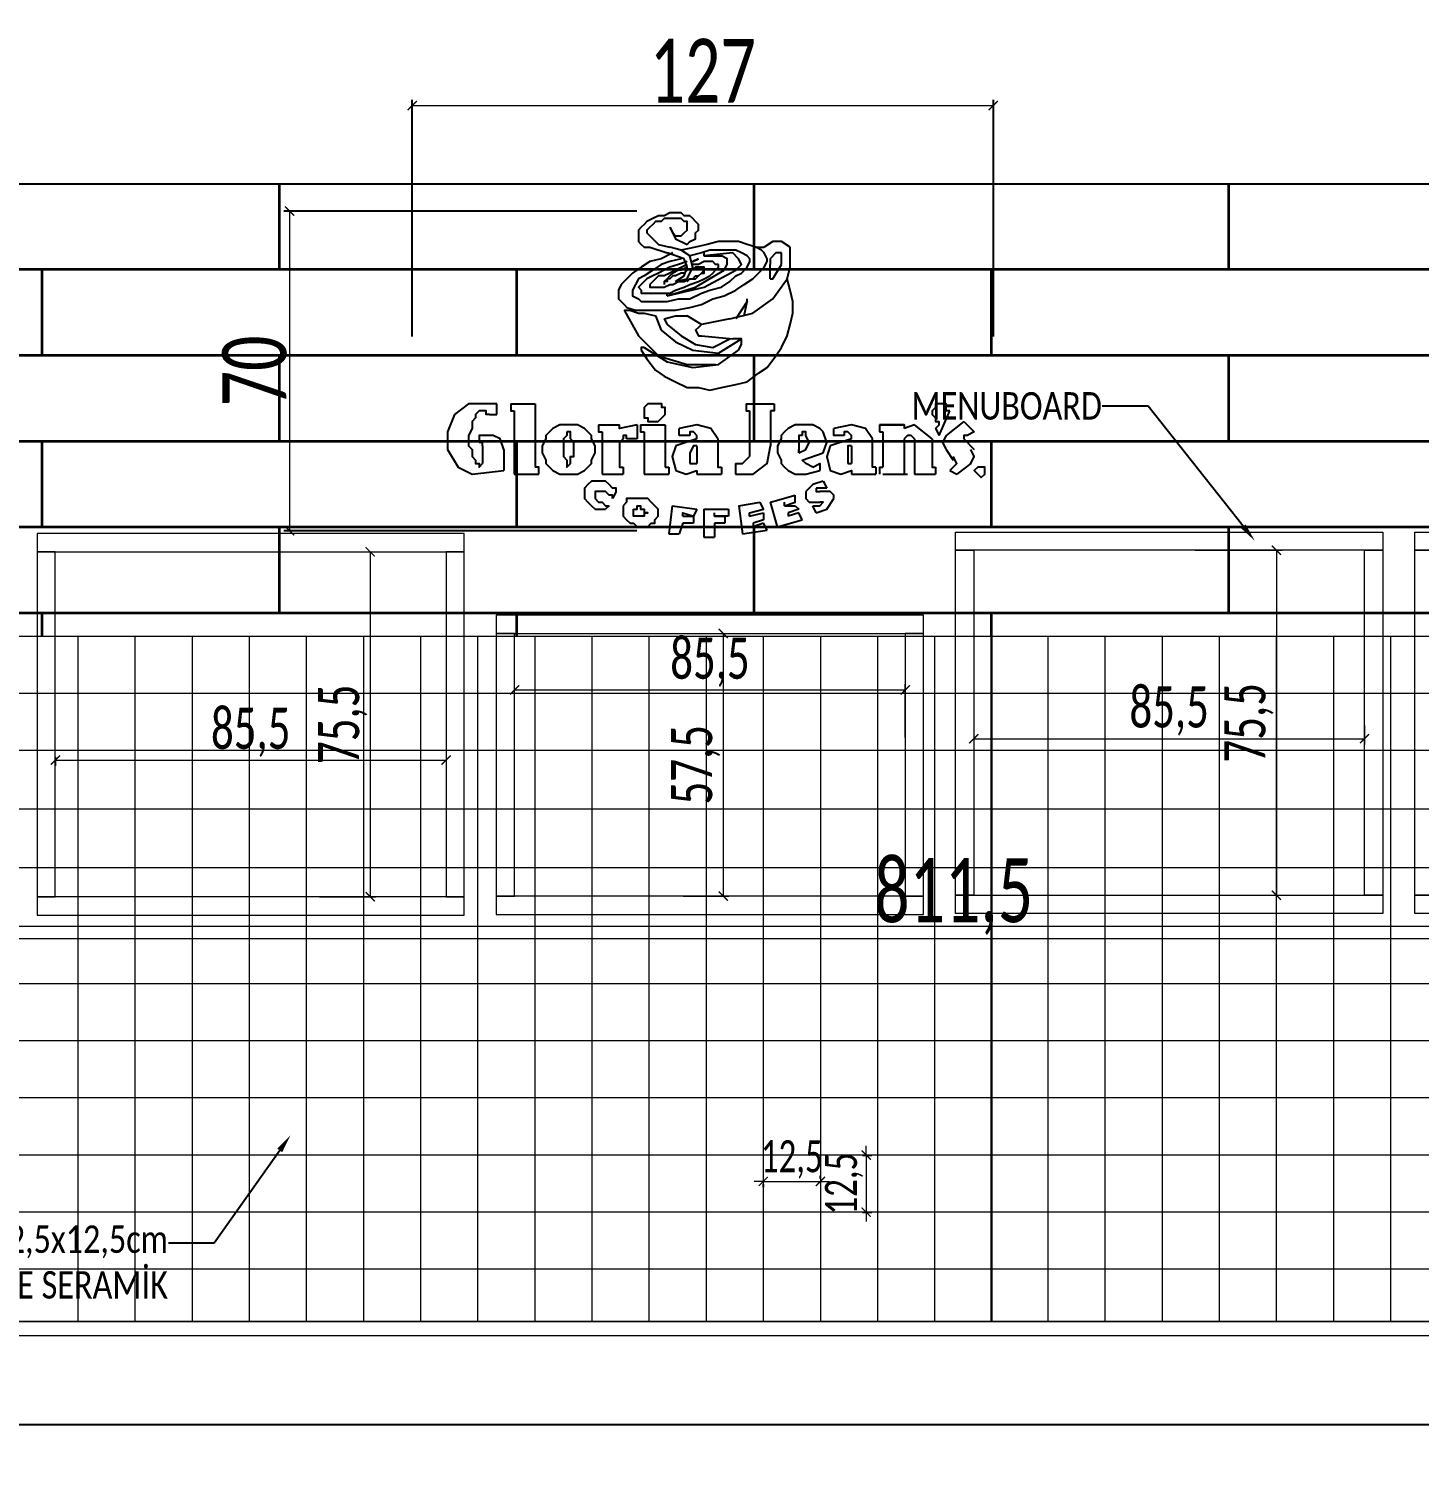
# Model space of a CAD drawing. Header units: millimetres. Extents: x 254888 to 263239, y -110593 to -105042.
# Drawn here: x 257771.6 to 258075.8, y -109686.1 to -109370.2 of the extents above; entities that cross this region are included whole.
import ezdxf
from ezdxf import colors
from ezdxf.entities.mleader import LeaderData, LeaderLine
from ezdxf.math import Vec2, Vec3

# ---------------------------------------------------------------- set-up
doc = ezdxf.new("R2010")
doc.units = ezdxf.units.MM
doc.header["$PDMODE"] = 2
doc.layers.get('0').update_dxf_attribs({"lineweight": 20})
for name, color, linetype, lineweight in [('ahsap gor', 24, 'Continuous', 20), ('ahsaparka', 28, 'Continuous', 20), ('ahşap', 32, 'Continuous', 25), ('alcıpan', 14, 'Continuous', 25), ('CAM', 141, 'Continuous', 0), ('mermer', 142, 'Continuous', 15), ('seramik', 150, 'Continuous', 20), ('t_görünüş', 45, 'Continuous', 25), ('t_tefriş', 31, 'Continuous', 20), ('ölçü', 251, 'Continuous', 5)]:
    doc.layers.add(name, color=color, linetype=linetype, lineweight=lineweight)
doc.layers.add('yazı', color=11, linetype='Continuous')
doc.styles.add('text2', font='calibri.ttf', dxfattribs={"width": 0.8})
doc.styles.add('Ölçü50', font='calibri.ttf', dxfattribs={"width": 0.7})
doc.dimstyles.new('olcu10', dxfattribs={"dimtxt": 14, "dimasz": 2, "dimexe": 1.25, "dimexo": 0.625, "dimgap": 0.5, "dimtad": 1, "dimdec": 1, "dimrnd": 0.5, "dimzin": 9, "dimtxsty": 'Ölçü50', "dimblk": 'ARCHTICK', "dimcen": 2, "dimclrd": 256, "dimclre": 256, "dimclrt": 6, "dimazin": 2, "dimtfac": 1, "dimtdec": 1, "dimtix": 1, "dimtmove": 0, "dimatfit": 3, "dimldrblk": 'ARCHTICK', "dimfxl": 1, "dimlwd": -1, "dimarcsym": 0})
doc.dimstyles.new('ölçü10', dxfattribs={"dimtxt": 7, "dimasz": 2, "dimexe": 1.25, "dimexo": 0.625, "dimgap": 0.5, "dimtad": 1, "dimzin": 9, "dimtxsty": 'Ölçü50', "dimblk": 'ARCHTICK', "dimcen": 2, "dimclrd": 256, "dimclre": 256, "dimclrt": 1, "dimazin": 2, "dimtfac": 1, "dimtix": 1, "dimtmove": 0, "dimatfit": 3, "dimldrblk": 'ARCHTICK', "dimfxl": 1, "dimlwd": -1, "dimarcsym": 0})

# ---------------------------------------------------------------- blocks, each defined once
blk = doc.blocks.new('Cerceveler')
at = {"layer": 'ahsap gor', "elevation": 0}
for points in [[(144949.19, -39617.64), (144855.69, -39617.64), (144855.69, -39621.64), (144949.19, -39621.64)], [(145056.68, -39617.31), (145150.18, -39617.31), (145150.18, -39621.31), (145056.68, -39621.31)], [(145157.2, -39617.31), (145226.7, -39617.31), (145226.7, -39621.31), (145157.2, -39621.31)], [(144859.69, -39621.64), (144855.69, -39621.64), (144855.69, -39697.14), (144859.69, -39697.14)], [(144945.19, -39697.14), (144949.19, -39697.14), (144949.19, -39621.64), (144945.19, -39621.64)], [(145060.68, -39696.81), (145056.68, -39696.81), (145056.68, -39621.31), (145060.68, -39621.31)], [(145146.18, -39621.31), (145150.18, -39621.31), (145150.18, -39696.81), (145146.18, -39696.81)], [(145161.2, -39696.81), (145157.2, -39696.81), (145157.2, -39621.31), (145161.2, -39621.31)], [(145049.7, -39635.5), (144956.2, -39635.5), (144956.2, -39639.5), (145049.7, -39639.5)], [(144960.2, -39639.5), (144956.2, -39639.5), (144956.2, -39697), (144960.2, -39697)], [(145045.7, -39697), (145049.7, -39697), (145049.7, -39639.5), (145045.7, -39639.5)], [(144949.19, -39697.14), (144855.69, -39697.14), (144855.69, -39701.14), (144949.19, -39701.14)], [(145049.7, -39697), (144956.2, -39697), (144956.2, -39701), (145049.7, -39701)], [(145056.68, -39696.81), (145150.18, -39696.81), (145150.18, -39700.81), (145056.68, -39700.81)], [(145157.2, -39696.81), (145226.7, -39696.81), (145226.7, -39700.81), (145157.2, -39700.81)]]:
    blk.add_lwpolyline(points, close=True, dxfattribs=at)
blk = doc.blocks.new('_ArchTick')
at = {"color": 0, "linetype": 'ByBlock', "const_width": 0.15}
blk.add_lwpolyline([(-0.5, -0.5), (0.5, 0.5)], dxfattribs=at)
blk = doc.blocks.new('*D27')
at = {"layer": 'DEFPOINTS', "color": 0, "transparency": 16777216}
for p in [(225638.34, -129103.6), (225552.84, -129110.1), (225638.34, -129111.43)]:
    blk.add_point(p, dxfattribs=at)
at = {"layer": 'ölçü', "lineweight": -2, "transparency": 16777216}
for p, q in [((225638.34, -129104.23), (225638.34, -129112.68)), ((225552.84, -129110.72), (225552.84, -129112.68))]:
    blk.add_line(p, q, dxfattribs=at)
at = {"layer": 'ölçü', "transparency": 16777216}
blk.add_line((225552.84, -129111.43), (225638.34, -129111.43), dxfattribs=at)
at = {"layer": 'ölçü', "transparency": 16777216, "xscale": 2, "yscale": 2, "zscale": 2, "rotation": 180}
blk.add_blockref('_ArchTick', (225552.84, -129111.43), dxfattribs=at)
at = {"layer": 'ölçü', "transparency": 16777216, "xscale": 2, "yscale": 2, "zscale": 2}
blk.add_blockref('_ArchTick', (225638.34, -129111.43), dxfattribs=at)
at = {"layer": 'ölçü', "color": 6, "transparency": 16777216, "insert": (225595.59, -129105.38), "char_height": 9, "attachment_point": 5, "style": 'Ölçü50'}
blk.add_mtext('85,5', dxfattribs=at)
blk = doc.blocks.new('*D28')
at = {"layer": 'DEFPOINTS', "color": 0, "transparency": 16777216}
for p in [(225607.01, -129065.85), (225610.02, -129141.35), (225621.72, -129141.35)]:
    blk.add_point(p, dxfattribs=at)
at = {"layer": 'ölçü', "lineweight": -2, "transparency": 16777216}
for p, q in [((225607.64, -129065.85), (225622.97, -129065.85)), ((225610.65, -129141.35), (225622.97, -129141.35))]:
    blk.add_line(p, q, dxfattribs=at)
at = {"layer": 'ölçü', "transparency": 16777216}
blk.add_line((225621.72, -129065.85), (225621.72, -129141.35), dxfattribs=at)
at = {"layer": 'ölçü', "transparency": 16777216, "xscale": 2, "yscale": 2, "zscale": 2}
for p, rotation in [((225621.72, -129065.85), 90), ((225621.72, -129141.35), 270)]:
    blk.add_blockref('_ArchTick', p, dxfattribs=dict(at, rotation=rotation))
at = {"layer": 'ölçü', "color": 6, "transparency": 16777216, "insert": (225615.72, -129103.6), "char_height": 9, "attachment_point": 5, "rotation": 90, "style": 'Ölçü50'}
blk.add_mtext('75,5', dxfattribs=at)
blk = doc.blocks.new('*D29')
at = {"layer": 'DEFPOINTS', "color": 0, "transparency": 16777216}
for p in [(225687.94, -129083.71), (225689.62, -129141.21), (225698.98, -129141.21)]:
    blk.add_point(p, dxfattribs=at)
at = {"layer": 'ölçü', "lineweight": -2, "transparency": 16777216}
for p, q in [((225688.57, -129083.71), (225700.23, -129083.71)), ((225690.24, -129141.21), (225700.23, -129141.21))]:
    blk.add_line(p, q, dxfattribs=at)
at = {"layer": 'ölçü', "transparency": 16777216}
blk.add_line((225698.98, -129083.71), (225698.98, -129141.21), dxfattribs=at)
at = {"layer": 'ölçü', "transparency": 16777216, "xscale": 2, "yscale": 2, "zscale": 2}
for p, rotation in [((225698.98, -129083.71), 90), ((225698.98, -129141.21), 270)]:
    blk.add_blockref('_ArchTick', p, dxfattribs=dict(at, rotation=rotation))
at = {"layer": 'ölçü', "color": 6, "transparency": 16777216, "insert": (225692.97, -129112.46), "char_height": 9, "attachment_point": 5, "rotation": 90, "style": 'Ölçü50'}
blk.add_mtext('57,5', dxfattribs=at)
blk = doc.blocks.new('*D30')
at = {"layer": 'DEFPOINTS', "color": 0, "transparency": 16777216}
for p in [(225738.84, -129096.09), (225653.34, -129105.78), (225738.84, -129107.12)]:
    blk.add_point(p, dxfattribs=at)
at = {"layer": 'ölçü', "lineweight": -2, "transparency": 16777216}
for p, q in [((225653.34, -129105.15), (225653.34, -129094.84)), ((225738.84, -129106.49), (225738.84, -129094.84))]:
    blk.add_line(p, q, dxfattribs=at)
at = {"layer": 'ölçü', "transparency": 16777216}
blk.add_line((225653.34, -129096.09), (225738.84, -129096.09), dxfattribs=at)
at = {"layer": 'ölçü', "transparency": 16777216, "xscale": 2, "yscale": 2, "zscale": 2, "rotation": 180}
blk.add_blockref('_ArchTick', (225653.34, -129096.09), dxfattribs=at)
at = {"layer": 'ölçü', "transparency": 16777216, "xscale": 2, "yscale": 2, "zscale": 2}
blk.add_blockref('_ArchTick', (225738.84, -129096.09), dxfattribs=at)
at = {"layer": 'ölçü', "color": 6, "transparency": 16777216, "insert": (225696.09, -129090.04), "char_height": 9, "attachment_point": 5, "style": 'Ölçü50'}
blk.add_mtext('85,5', dxfattribs=at)
blk = doc.blocks.new('*D31')
at = {"layer": 'DEFPOINTS', "color": 0, "transparency": 16777216}
for p in [(225753.83, -129099.07), (225839.33, -129103.27), (225839.33, -129106.75)]:
    blk.add_point(p, dxfattribs=at)
at = {"layer": 'ölçü', "lineweight": -2, "transparency": 16777216}
for p, q in [((225753.83, -129099.69), (225753.83, -129108)), ((225839.33, -129103.89), (225839.33, -129108))]:
    blk.add_line(p, q, dxfattribs=at)
at = {"layer": 'ölçü', "transparency": 16777216}
blk.add_line((225753.83, -129106.75), (225839.33, -129106.75), dxfattribs=at)
at = {"layer": 'ölçü', "transparency": 16777216, "xscale": 2, "yscale": 2, "zscale": 2, "rotation": 180}
blk.add_blockref('_ArchTick', (225753.83, -129106.75), dxfattribs=at)
at = {"layer": 'ölçü', "transparency": 16777216, "xscale": 2, "yscale": 2, "zscale": 2}
blk.add_blockref('_ArchTick', (225839.33, -129106.75), dxfattribs=at)
at = {"layer": 'ölçü', "color": 6, "transparency": 16777216, "insert": (225796.58, -129100.7), "char_height": 9, "attachment_point": 5, "style": 'Ölçü50'}
blk.add_mtext('85,5', dxfattribs=at)
blk = doc.blocks.new('*D32')
at = {"layer": 'DEFPOINTS', "color": 0, "transparency": 16777216}
for p in [(225801.66, -129065.52), (225812.69, -129141.02), (225820.05, -129141.02)]:
    blk.add_point(p, dxfattribs=at)
at = {"layer": 'ölçü', "lineweight": -2, "transparency": 16777216}
for p, q in [((225802.29, -129065.52), (225821.3, -129065.52)), ((225813.32, -129141.02), (225821.3, -129141.02))]:
    blk.add_line(p, q, dxfattribs=at)
at = {"layer": 'ölçü', "transparency": 16777216}
blk.add_line((225820.05, -129065.52), (225820.05, -129141.02), dxfattribs=at)
at = {"layer": 'ölçü', "transparency": 16777216, "xscale": 2, "yscale": 2, "zscale": 2}
for p, rotation in [((225820.05, -129065.52), 90), ((225820.05, -129141.02), 270)]:
    blk.add_blockref('_ArchTick', p, dxfattribs=dict(at, rotation=rotation))
at = {"layer": 'ölçü', "color": 6, "transparency": 16777216, "insert": (225814.04, -129103.27), "char_height": 9, "attachment_point": 5, "rotation": 90, "style": 'Ölçü50'}
blk.add_mtext('75,5', dxfattribs=at)
blk = doc.blocks.new('*D44')
at = {"layer": 'DEFPOINTS', "color": 0, "transparency": 16777216}
for p in [(258379.75, -109566.66), (258379.75, -109569.22), (257568.14, -109607.82, 0)]:
    blk.add_point(p, dxfattribs=at)
at = {"layer": 'ölçü', "lineweight": -2, "transparency": 16777216}
for p, q in [((257568.14, -109607.19), (257568.14, -109567.97)), ((258379.75, -109567.28), (258379.75, -109570.47))]:
    blk.add_line(p, q, dxfattribs=at)
at = {"layer": 'ölçü', "transparency": 16777216}
blk.add_line((257568.14, -109569.22), (258379.75, -109569.22), dxfattribs=at)
at = {"layer": 'ölçü', "transparency": 16777216, "xscale": 2, "yscale": 2, "zscale": 2, "rotation": 180}
blk.add_blockref('_ArchTick', (257568.14, -109569.22), dxfattribs=at)
at = {"layer": 'ölçü', "transparency": 16777216, "xscale": 2, "yscale": 2, "zscale": 2}
blk.add_blockref('_ArchTick', (258379.75, -109569.22), dxfattribs=at)
at = {"layer": 'ölçü', "color": 6, "transparency": 16777216, "insert": (257973.95, -109560.09), "char_height": 14, "attachment_point": 5, "style": 'Ölçü50'}
blk.add_mtext('811,5', dxfattribs=at)
blk = doc.blocks.new('*D73')
at = {"layer": 'DEFPOINTS', "color": 0, "transparency": 16777216}
for p in [(257932.27, -109622.42, 0), (257944.77, -109622.42, 0), (257944.77, -109622.42)]:
    blk.add_point(p, dxfattribs=at)
at = {"layer": 'ölçü', "transparency": 16777216}
for p, q in [((257932.27, -109622.42), (257930.27, -109622.42)), ((257932.27, -109622.42), (257944.77, -109622.42)), ((257944.77, -109622.42), (257946.77, -109622.42))]:
    blk.add_line(p, q, dxfattribs=at)
at = {"layer": 'ölçü', "lineweight": -2, "transparency": 16777216}
for p, q in [((257944.77, -109621.8), (257944.77, -109621.17)), ((257932.27, -109623.05), (257932.27, -109623.67))]:
    blk.add_line(p, q, dxfattribs=at)
at = {"layer": 'ölçü', "transparency": 16777216, "xscale": 2, "yscale": 2, "zscale": 2}
blk.add_blockref('_ArchTick', (257932.27, -109622.42), dxfattribs=at)
at = {"layer": 'ölçü', "transparency": 16777216, "xscale": 2, "yscale": 2, "zscale": 2, "rotation": 180}
blk.add_blockref('_ArchTick', (257944.77, -109622.42), dxfattribs=at)
at = {"layer": 'ölçü', "color": 1, "transparency": 16777216, "insert": (257938.52, -109617.61), "char_height": 7, "attachment_point": 5, "style": 'Ölçü50'}
blk.add_mtext('12,5', dxfattribs=at)
blk = doc.blocks.new('*D74')
at = {"layer": 'DEFPOINTS', "color": 0, "transparency": 16777216}
for p in [(257953.35, -109616.66, 0), (257953.35, -109629.16, 0), (257954.8, -109629.16)]:
    blk.add_point(p, dxfattribs=at)
at = {"layer": 'ölçü', "transparency": 16777216}
for p, q in [((257954.8, -109616.66), (257954.8, -109614.66)), ((257954.8, -109616.66), (257954.8, -109629.16)), ((257954.8, -109629.16), (257954.8, -109631.16))]:
    blk.add_line(p, q, dxfattribs=at)
at = {"layer": 'ölçü', "lineweight": -2, "transparency": 16777216}
for p, q in [((257953.97, -109616.66), (257956.05, -109616.66)), ((257953.97, -109629.16), (257956.05, -109629.16))]:
    blk.add_line(p, q, dxfattribs=at)
at = {"layer": 'ölçü', "transparency": 16777216, "xscale": 2, "yscale": 2, "zscale": 2}
for p, rotation in [((257954.8, -109616.66), 270), ((257954.8, -109629.16), 90)]:
    blk.add_blockref('_ArchTick', p, dxfattribs=dict(at, rotation=rotation))
at = {"layer": 'ölçü', "color": 1, "transparency": 16777216, "insert": (257949.98, -109622.91), "char_height": 7, "attachment_point": 5, "rotation": 90, "style": 'Ölçü50'}
blk.add_mtext('12,5', dxfattribs=at)
blk = doc.blocks.new('I$C7620A066')
at = {"layer": 't_görünüş'}
for points in [[(3.621, 4.699), (3.807, 4.886), (4.181, 5.073), (4.181, 5.446), (4.368, 5.633), (4.368, 6.007), (4.181, 6.193), (3.994, 6.38), (3.807, 6.567), (3.434, 6.567), (3.247, 6.754), (2.5, 6.754), (2.126, 6.567), (1.753, 6.567), (1.379, 6.38), (1.006, 6.193), (0.819, 6.007), (0.632, 5.82), (0.445, 5.633), (0.445, 4.886), (0.632, 4.699), (0.819, 4.513), (1.192, 4.513)], [(3.247, 5.26), (3.434, 5.446), (3.621, 5.633), (3.621, 6.193), (3.434, 6.193), (3.247, 6.38), (2.126, 6.38), (1.94, 6.193), (1.566, 6.193), (1.379, 6.007), (1.192, 5.82), (1.006, 5.633), (1.006, 5.446), (1.192, 5.26)], [(2.5, 5.82), (2.687, 5.446), (2.873, 5.26), (3.247, 5.26)], [(2.5, 5.82), (2.873, 5.073), (3.621, 4.699)], [(2.687, 4.139), (1.94, 3.765), (1.192, 3.579), (0.632, 3.205), (0.071, 2.832), (-0.302, 2.458), (-0.676, 2.084), (-0.863, 1.71), (-0.863, 1.15), (-0.489, 0.776), (-0.302, 0.59), (0.258, 0.403), (2.873, 0.403), (3.807, 0.59), (4.554, 0.776), (5.302, 1.15), (6.049, 1.337), (6.796, 1.71), (7.357, 2.084), (7.917, 2.458), (8.291, 2.832), (8.664, 3.205), (8.851, 3.579), (8.851, 3.765), (8.664, 4.139), (8.477, 4.326), (8.104, 4.513), (7.543, 4.699), (6.983, 4.886), (5.675, 4.886), (4.928, 4.699), (4.181, 4.513), (3.247, 4.326)], [(1.192, 5.26), (1.753, 4.699), (2.5, 4.513)], [(9.224, 4.886), (8.664, 4.513)], [(10.345, 4.513), (9.785, 4.886), (9.224, 4.886)], [(3.247, 3.765), (2.5, 3.579), (1.94, 3.392), (1.379, 3.019), (0.819, 2.645), (0.445, 2.458), (0.258, 2.084), (0.071, 1.71), (0.071, 1.337), (0.445, 1.15), (0.632, 0.963), (2.313, 0.963), (3.06, 1.15), (3.807, 1.15), (4.554, 1.523), (5.115, 1.71), (5.862, 1.897), (6.423, 2.271), (6.796, 2.645), (7.17, 2.832), (7.543, 3.205), (7.73, 3.579), (7.73, 3.765), (7.543, 3.952), (7.17, 4.139), (6.796, 4.326), (5.115, 4.326), (4.554, 4.139), (3.807, 3.952)], [(1.192, 4.513), (2.313, 4.139)], [(3.434, 3.765), (2.313, 4.139)], [(3.807, 3.952), (3.247, 4.326), (2.5, 4.513)], [(2.873, 2.271), (3.621, 2.458), (3.994, 3.205), (3.807, 3.952)], [(6.796, 3.019), (7.17, 3.392), (6.983, 3.765), (6.61, 4.139), (4.741, 3.952), (5.862, 3.952)], [(4.741, 3.952), (4.741, 4.139)], [(6.049, 3.019), (6.236, 3.392), (6.236, 3.765), (5.862, 3.952)], [(8.104, 4.513), (8.664, 4.513)], [(9.411, 4.139), (9.038, 3.765)], [(9.785, 4.139), (9.411, 4.139)], [(9.785, 3.392), (9.785, 4.139)], [(10.345, 3.205), (10.345, 4.513)], [(3.621, 3.579), (3.06, 3.392), (2.5, 3.205), (2.126, 3.019), (1.753, 2.832), (1.379, 2.645), (1.006, 2.458), (0.819, 2.271), (0.632, 2.084), (0.445, 1.897), (0.632, 1.71), (0.632, 1.523), (2.5, 1.523), (2.873, 1.71), (3.434, 1.897), (3.807, 2.084), (4.368, 2.271), (4.741, 2.458), (5.115, 2.645), (5.302, 2.832), (5.488, 3.019), (5.675, 3.205), (5.675, 3.392)], [(1.192, 2.084), (1.192, 1.897), (2.126, 1.897), (2.5, 2.084), (2.687, 2.084), (3.06, 2.271), (3.434, 2.271), (3.807, 2.458), (4.181, 2.458), (4.368, 2.645), (4.554, 2.832), (4.741, 2.832), (4.741, 3.019)], [(2.5, 2.832), (2.126, 2.645), (1.753, 2.645), (1.566, 2.458), (1.379, 2.271), (1.192, 2.084)], [(3.621, 3.205), (3.247, 3.019), (3.06, 3.019), (2.687, 2.832), (2.5, 2.645), (2.313, 2.458), (2.126, 2.271), (2.126, 2.084)], [(3.621, 3.019), (3.434, 2.832), (3.247, 2.832), (2.873, 2.645), (2.687, 2.645), (2.5, 2.458), (2.313, 2.458), (2.313, 2.271), (2.126, 2.271), (2.126, 2.084)], [(2.313, 1.337), (4.741, 1.897), (6.796, 3.019)], [(2.313, 1.337), (4.181, 1.897), (6.049, 3.019)], [(3.621, 3.392), (2.5, 2.832)], [(2.873, 2.271), (3.434, 2.645), (3.621, 3.205), (3.434, 3.765)], [(3.621, 2.271), (3.807, 2.458), (3.994, 2.458), (4.181, 2.645), (4.368, 2.645), (4.554, 2.832), (4.741, 3.019), (4.741, 3.205), (4.181, 3.205), (3.994, 3.019)], [(5.675, 3.392), (5.488, 3.392), (5.302, 3.579), (4.741, 3.579), (4.368, 3.392), (3.994, 3.392)], [(9.038, 3.765), (9.038, 3.392)], [(9.038, 2.458), (9.038, 3.392)], [(9.224, 2.458), (9.785, 3.392)], [(10.158, 2.458), (10.345, 3.205)], [(0.632, -2.212), (1.006, -2.773), (1.566, -3.52), (2.126, -3.894), (2.873, -4.267), (3.621, -4.641), (4.368, -4.641), (5.115, -4.827), (5.862, -4.641), (6.796, -4.454), (7.543, -4.267), (8.291, -3.707), (8.851, -3.333), (9.411, -2.586), (9.785, -2.025), (10.158, -1.278), (10.345, -0.531), (10.532, 0.216), (10.532, 0.963), (10.345, 1.71), (10.158, 2.458)], [(6.423, -0.157), (7.917, 0.216), (9.224, 1.15), (10.158, 2.458)], [(9.038, 2.458), (9.224, 2.458)], [(2.313, 1.337), (2.313, 1.523)], [(7.357, 0.029), (7.543, 0.963), (6.796, -0.157)], [(7.543, 0.963), (7.543, 1.15)], [(-0.489, 0.403), (-0.116, 0.403), (0.445, 0.216), (0.819, 0.216), (1.566, 0.029), (1.94, -0.905)], [(-0.489, 0.403), (0.445, -1.278), (1.753, -2.586), (3.621, -3.146), (5.488, -3.146)], [(2.126, -0.157), (2.873, 0.029), (3.621, 0.029)], [(6.423, -0.157), (4.554, -0.531), (3.621, 0.029)], [(1.94, -0.905), (2.873, -1.651), (3.994, -2.212)], [(2.126, -0.157), (2.313, -0.531)], [(2.313, -0.531), (3.247, -1.278), (4.181, -1.838)], [(4.554, -0.531), (4.368, -0.718), (4.181, -0.905), (4.368, -1.278), (4.554, -1.278)], [(3.994, -2.212), (5.675, -2.399), (7.17, -1.465)], [(4.181, -1.838), (5.302, -2.025), (6.423, -1.465)], [(4.554, -1.278), (6.61, -1.465)], [(6.983, -2.212), (7.17, -1.838), (7.17, -1.465), (6.61, -1.465)], [(0.819, -2.025), (0.632, -2.025), (0.632, -2.212)], [(0.819, -2.025), (2.313, -2.96), (3.994, -3.333), (5.675, -3.146), (6.983, -2.212)], [(-11.557, -6.397), (-12.015, -7.544), (-12.015, -8.69), (-11.327, -9.835), (-10.41, -10.294)], [(-10.64, -5.71), (-11.557, -6.397)], [(-8.806, -5.71), (-10.64, -5.71)], [(-9.264, -6.397), (-9.493, -6.397), (-9.493, -6.168), (-9.952, -6.168), (-10.181, -6.397), (-10.181, -6.627), (-10.41, -6.856), (-10.41, -7.314), (-10.64, -7.772), (-10.64, -8.461), (-10.41, -8.69), (-10.41, -9.148), (-10.181, -9.377), (-10.181, -9.607), (-9.952, -9.607), (-9.952, -9.835), (-9.723, -9.607)], [(-9.264, -6.397), (-8.806, -6.397)], [(-8.806, -6.397), (-8.806, -5.71)], [(-7.889, -5.71), (-7.889, -6.168), (-7.66, -6.168)], [(-7.889, -5.71), (-6.284, -5.71)], [(-7.66, -6.168), (-7.66, -10.294)], [(-6.284, -5.71), (-6.284, -9.835)], [(0.822, -6.168), (0.822, -6.627), (1.051, -6.627), (1.051, -6.856), (1.739, -6.856), (1.968, -6.627), (2.198, -6.397), (2.198, -5.938), (1.968, -5.938), (1.968, -5.71), (1.051, -5.71), (0.822, -5.938), (0.822, -6.168)], [(7.47, -5.71), (7.47, -6.168), (7.699, -6.168)], [(7.47, -5.71), (9.304, -5.71)], [(7.699, -6.168), (7.699, -9.148)], [(9.304, -5.71), (9.304, -6.168), (9.075, -6.168)], [(9.075, -6.168), (9.075, -8.461)], [(20.765, -6.168), (20.537, -6.168), (20.537, -5.71), (19.848, -5.71), (19.848, -5.938), (19.619, -6.168), (19.619, -6.397), (19.848, -6.627), (19.848, -6.856), (20.078, -6.856)], [(20.078, -7.772), (20.765, -6.168)], [(-5.826, -8.69), (-5.826, -8.918), (-5.596, -9.377), (-5.596, -9.607), (-5.367, -9.835), (-5.138, -10.065), (-4.679, -10.294), (-3.533, -10.294), (-3.075, -10.065), (-2.846, -9.835), (-2.616, -9.607), (-2.616, -9.377), (-2.387, -8.918), (-2.387, -8.461), (-2.616, -8.002), (-2.616, -7.772), (-2.846, -7.544), (-3.075, -7.314), (-3.533, -7.085), (-4.679, -7.085), (-5.138, -7.314), (-5.367, -7.544), (-5.596, -7.772), (-5.596, -8.002), (-5.826, -8.461), (-5.826, -8.69)], [(-2.158, -7.085), (-2.158, -7.544), (-1.929, -7.544)], [(-2.158, -7.085), (-0.782, -7.085)], [(0.364, -7.085), (-0.782, -7.314), (-0.782, -7.085)], [(0.364, -7.085), (0.364, -8.002)], [(0.592, -7.085), (2.198, -7.085)], [(0.592, -7.085), (0.592, -7.544), (0.822, -7.544)], [(2.198, -7.085), (2.198, -9.835)], [(4.261, -7.085), (3.115, -7.314)], [(3.115, -7.772), (3.115, -7.314)], [(5.636, -8.002), (5.178, -7.314), (4.261, -7.085)], [(12.513, -7.544), (12.284, -7.314), (11.826, -7.085), (10.679, -7.085), (10.22, -7.314), (9.992, -7.544), (9.762, -7.772), (9.762, -8.002), (9.533, -8.461), (9.533, -8.918), (9.762, -9.377), (9.762, -9.607), (9.992, -9.835), (10.22, -10.065), (10.679, -10.294), (11.367, -10.294)], [(14.347, -7.085), (13.201, -7.314)], [(13.888, -7.772), (13.201, -7.772), (13.201, -7.314)], [(15.723, -8.002), (15.264, -7.314), (14.347, -7.085)], [(16.181, -7.085), (16.181, -7.544)], [(18.473, -7.085), (17.785, -7.314)], [(17.785, -7.085), (17.785, -7.314)], [(19.619, -8.002), (18.473, -7.085)], [(19.848, -7.314), (20.078, -7.085), (20.078, -6.856)], [(19.848, -7.314), (20.078, -7.772)], [(21.682, -6.856), (20.537, -7.772)], [(21.682, -6.856), (22.371, -7.544)], [(-9.035, -7.772), (-9.952, -7.772), (-9.952, -8.231)], [(-9.723, -8.461), (-9.723, -8.231), (-9.952, -8.231)], [(-9.723, -8.461), (-9.723, -9.607)], [(-8.347, -8.69), (-8.577, -8.002), (-9.035, -7.772)], [(-4.222, -7.544), (-4.222, -7.772), (-4.45, -8.002), (-4.45, -9.148), (-4.222, -9.377), (-4.222, -9.835), (-3.992, -9.607), (-3.992, -9.148), (-3.763, -9.148), (-3.763, -8.231), (-3.992, -8.002), (-3.992, -7.544), (-4.222, -7.544)], [(-1.929, -7.544), (-1.929, -10.294)], [(-0.553, -8.002), (-0.782, -8.231), (-0.782, -9.835), (-0.553, -9.835)], [(-0.324, -8.002), (-0.324, -7.772), (-0.553, -7.772), (-0.553, -8.002)], [(0.364, -8.002), (-0.324, -8.002)], [(0.822, -7.544), (0.822, -10.294)], [(2.885, -8.461), (2.656, -9.148), (2.885, -10.065)], [(4.261, -8.002), (2.885, -8.461)], [(3.802, -7.772), (3.115, -7.772)], [(4.032, -7.544), (3.802, -7.544), (3.802, -7.772)], [(4.261, -8.461), (4.032, -8.461), (3.802, -8.918)], [(4.261, -8.002), (4.261, -7.772), (4.032, -7.544)], [(4.261, -8.461), (4.261, -9.607)], [(5.636, -8.002), (5.636, -9.835), (5.865, -9.835)], [(6.782, -10.294), (7.929, -10.294), (8.846, -9.607), (9.075, -8.461)], [(10.909, -8.918), (11.367, -8.69), (11.596, -8.231), (11.367, -7.772)], [(11.137, -7.772), (10.909, -7.772), (10.909, -8.918)], [(11.367, -7.772), (11.367, -7.544), (11.137, -7.544), (11.137, -7.772)], [(12.513, -8.918), (12.743, -8.231), (12.513, -7.544)], [(12.971, -8.461), (12.743, -9.148), (12.971, -10.065)], [(14.347, -8.002), (12.971, -8.461)], [(14.117, -7.544), (13.888, -7.544), (13.888, -7.772)], [(14.347, -8.002), (14.347, -7.772), (14.117, -7.544)], [(14.347, -8.461), (14.117, -8.461), (14.117, -8.918)], [(14.347, -8.461), (14.347, -9.607)], [(15.951, -9.835), (15.723, -9.835), (15.723, -8.002)], [(16.181, -7.544), (16.41, -7.544)], [(16.41, -7.544), (16.41, -9.835)], [(18.473, -8.002), (18.244, -7.772), (18.015, -7.772), (17.785, -8.002)], [(17.785, -8.002), (17.785, -10.294)], [(18.473, -8.002), (18.473, -10.294)], [(19.619, -8.002), (19.619, -9.835), (19.848, -9.835)], [(20.537, -7.772), (20.307, -8.231), (20.537, -8.69)], [(21.912, -7.772), (21.682, -7.772), (21.682, -8.002)], [(21.682, -8.002), (22.371, -8.69)], [(22.371, -7.544), (21.912, -7.772)], [(-8.347, -8.69), (-8.347, -10.065)], [(3.802, -8.918), (3.802, -9.607)], [(6.782, -9.607), (7.24, -9.607), (7.699, -9.148)], [(10.909, -8.918), (10.909, -8.69)], [(11.137, -9.377), (12.513, -8.918)], [(11.826, -9.835), (11.367, -9.607), (11.137, -9.377)], [(14.117, -8.918), (14.117, -9.607)], [(20.537, -8.69), (20.995, -9.377)], [(20.995, -9.835), (21.224, -9.607), (20.995, -9.148)], [(22.141, -9.607), (22.371, -9.148), (22.141, -8.69)], [(-10.41, -10.294), (-8.347, -10.065)], [(-7.66, -10.294), (-6.055, -10.294)], [(-6.055, -10.294), (-6.055, -9.835), (-6.284, -9.835)], [(-1.929, -10.294), (-0.553, -10.294)], [(-0.553, -9.835), (-0.553, -10.294)], [(0.822, -10.294), (2.426, -10.294)], [(2.198, -9.835), (2.426, -9.835)], [(2.426, -9.835), (2.426, -10.294)], [(2.885, -10.065), (3.573, -10.294), (4.261, -10.065)], [(3.802, -9.607), (4.261, -9.607)], [(4.261, -10.065), (4.261, -10.294)], [(4.261, -10.294), (5.865, -10.294)], [(5.865, -9.835), (5.865, -10.294)], [(6.782, -9.607), (6.782, -10.294)], [(11.367, -10.294), (12.284, -10.065)], [(11.826, -9.835), (12.284, -9.607), (12.284, -10.065)], [(12.971, -10.065), (13.66, -10.294), (14.347, -10.065), (14.347, -10.294)], [(14.117, -9.607), (14.347, -9.607)], [(14.347, -10.294), (15.951, -10.294)], [(15.951, -9.835), (15.951, -10.294)], [(16.181, -9.835), (16.41, -9.835)], [(16.181, -9.835), (16.181, -10.294)], [(16.41, -10.294), (18.015, -10.294)], [(18.473, -10.294), (19.848, -10.294)], [(19.848, -9.835), (19.848, -10.294)], [(20.995, -9.835), (20.765, -10.065)], [(20.765, -10.065), (21.224, -10.294)], [(22.141, -9.607), (21.224, -10.294)], [(23.058, -10.065), (23.058, -9.835), (22.599, -9.835), (22.371, -10.065), (22.599, -10.294), (22.829, -10.524), (23.058, -10.294), (23.058, -10.065)], [(-1.012, -11.441), (-1.012, -11.211), (-1.241, -11.211), (-1.47, -10.982), (-1.699, -10.752), (-2.616, -10.752), (-2.846, -10.982), (-3.075, -11.211), (-3.075, -11.899), (-2.846, -12.128), (-2.616, -12.358), (-2.387, -12.587), (-1.699, -12.587)], [(12.513, -10.752), (11.826, -10.982), (11.367, -11.441)], [(12.743, -11.211), (12.054, -11.211)], [(12.054, -11.211), (12.054, -11.441), (12.284, -11.441)], [(12.513, -10.752), (12.743, -11.211)], [(-1.241, -11.899), (-1.241, -11.669), (-1.47, -11.669), (-1.699, -11.441), (-2.387, -11.441), (-2.387, -11.669)], [(-2.387, -11.669), (-2.387, -11.899), (-2.158, -12.128), (-1.929, -12.128), (-1.699, -12.358), (-1.47, -12.358)], [(-1.012, -11.441), (-1.241, -11.899)], [(-0.553, -12.358), (-0.553, -13.045), (-0.324, -13.274), (-0.095, -13.503), (0.134, -13.503), (0.364, -13.732), (1.051, -13.732), (1.281, -13.503), (1.509, -13.503), (1.509, -13.274), (1.739, -13.045), (1.739, -12.587), (1.509, -12.358), (1.281, -12.128), (1.051, -11.899), (-0.324, -11.899), (-0.324, -12.128), (-0.553, -12.358)], [(7.012, -12.358), (8.387, -12.128)], [(7.699, -12.816), (8.616, -12.587), (8.387, -12.128)], [(9.533, -13.732), (9.075, -12.128), (10.679, -11.669)], [(9.992, -12.358), (10.679, -12.128), (10.679, -11.669)], [(9.992, -12.358), (9.992, -12.128)], [(11.367, -11.441), (11.367, -11.899), (11.596, -12.128)], [(11.596, -12.128), (12.284, -12.128)], [(12.054, -12.816), (12.743, -12.587), (13.201, -11.899)], [(12.971, -11.441), (12.284, -11.441)], [(12.284, -12.358), (12.513, -12.128), (12.284, -12.128)], [(13.201, -11.899), (13.201, -11.669), (12.971, -11.441)], [(-1.47, -12.358), (-1.699, -12.587)], [(2.656, -12.358), (2.426, -14.191)], [(2.656, -12.358), (4.261, -12.587)], [(3.344, -13.045), (3.344, -12.816), (4.032, -13.045), (4.032, -13.503)], [(3.344, -13.045), (4.032, -13.045)], [(4.261, -12.587), (4.032, -13.045)], [(4.719, -12.587), (6.323, -12.587)], [(4.719, -12.587), (4.719, -14.421)], [(5.406, -13.045), (5.406, -12.816)], [(6.323, -13.045), (5.406, -13.045), (6.095, -13.045)], [(6.095, -13.045), (6.095, -13.503)], [(6.323, -12.587), (6.323, -13.045)], [(7.012, -12.358), (7.24, -14.191)], [(7.699, -13.045), (7.699, -12.816)], [(7.699, -13.045), (8.616, -12.816)], [(8.616, -12.816), (8.616, -13.274), (7.929, -13.503)], [(9.992, -12.358), (10.679, -12.358)], [(10.909, -12.587), (10.22, -12.816)], [(10.22, -12.816), (10.22, -13.045)], [(10.909, -12.816), (10.22, -13.045)], [(10.679, -12.358), (10.909, -12.587)], [(11.137, -13.274), (10.909, -12.816)], [(12.054, -12.816), (11.826, -12.358)], [(11.826, -12.358), (12.284, -12.358)], [(3.344, -13.503), (3.115, -14.191)], [(4.032, -13.503), (3.344, -13.503)], [(6.095, -13.503), (5.406, -13.503)], [(5.406, -13.503), (5.406, -14.421)], [(7.24, -14.191), (8.846, -13.962)], [(7.929, -13.503), (7.929, -13.732)], [(8.616, -13.503), (7.929, -13.732)], [(8.846, -13.962), (8.616, -13.503)], [(9.533, -13.732), (11.137, -13.274)], [(2.426, -14.191), (3.115, -14.191)], [(4.719, -14.421), (5.406, -14.421)]]:
    blk.add_lwpolyline(points, dxfattribs=at)
for points, knots in [([(4.368, 3.765), (4.368, 3.765), (3.994, 3.579), (3.994, 3.579), (3.994, 3.579), (4.368, 3.765), (4.368, 3.765)], [0, 0, 0, 0, 1, 1, 1, 2, 2, 2, 2]), ([(16.181, -7.085), (16.181, -7.085), (17.785, -7.085), (17.785, -7.085), (17.785, -7.085), (16.181, -7.085), (16.181, -7.085)], [0, 0, 0, 0, 1, 1, 1, 2, 2, 2, 2]), ([(0.134, -12.587), (0.134, -12.587), (0.134, -13.045), (0.134, -13.045), (0.134, -13.045), (0.822, -13.045), (0.822, -13.045), (0.822, -13.045), (0.822, -12.816), (0.822, -12.816), (0.822, -12.816), (1.051, -12.816), (1.051, -12.816), (1.051, -12.816), (0.822, -12.816), (0.822, -12.816), (0.822, -12.816), (0.822, -12.587), (0.822, -12.587), (0.822, -12.587), (0.592, -12.587), (0.592, -12.587), (0.592, -12.587), (0.592, -12.358), (0.592, -12.358), (0.592, -12.358), (0.364, -12.358), (0.364, -12.358), (0.364, -12.358), (0.364, -12.587), (0.364, -12.587), (0.364, -12.587), (0.134, -12.587), (0.134, -12.587)], [0, 0, 0, 0, 1, 1, 1, 2, 2, 2, 3, 3, 3, 4, 4, 4, 5, 5, 5, 6, 6, 6, 7, 7, 7, 8, 8, 8, 9, 9, 9, 10, 10, 10, 11, 11, 11, 11])]:
    blk.add_open_spline(points, degree=3, knots=knots, dxfattribs=at)
blk = doc.blocks.new('*D285')
at = {"layer": 'DEFPOINTS', "color": 0, "transparency": 16777216}
for p in [(257905.23, -109410.02), (257828.62, -109480.02), (257905.23, -109480.02)]:
    blk.add_point(p, dxfattribs=at)
at = {"layer": 'ölçü', "lineweight": -2, "transparency": 16777216}
for p, q in [((257904.61, -109410.02), (257827.37, -109410.02)), ((257904.61, -109480.02), (257827.37, -109480.02))]:
    blk.add_line(p, q, dxfattribs=at)
at = {"layer": 'ölçü', "transparency": 16777216}
blk.add_line((257828.62, -109410.02), (257828.62, -109480.02), dxfattribs=at)
at = {"layer": 'ölçü', "transparency": 16777216, "xscale": 2, "yscale": 2, "zscale": 2}
for p, rotation in [((257828.62, -109410.02), 90), ((257828.62, -109480.02), 270)]:
    blk.add_blockref('_ArchTick', p, dxfattribs=dict(at, rotation=rotation))
at = {"layer": 'ölçü', "color": 6, "transparency": 16777216, "insert": (257820.95, -109445.02), "char_height": 14, "attachment_point": 5, "rotation": 90, "style": 'Ölçü50'}
blk.add_mtext('70', dxfattribs=at)
blk = doc.blocks.new('*D286')
at = {"layer": 'DEFPOINTS', "color": 0, "transparency": 16777216}
for p in [(257982.63, -109386.94), (257855.46, -109438.1, 0), (257982.63, -109438.1, 0)]:
    blk.add_point(p, dxfattribs=at)
at = {"layer": 'ölçü', "lineweight": -2, "transparency": 16777216}
for p, q in [((257855.46, -109437.47), (257855.46, -109385.69)), ((257982.63, -109437.47), (257982.63, -109385.69))]:
    blk.add_line(p, q, dxfattribs=at)
at = {"layer": 'ölçü', "transparency": 16777216}
blk.add_line((257855.46, -109386.94), (257982.63, -109386.94), dxfattribs=at)
at = {"layer": 'ölçü', "transparency": 16777216, "xscale": 2, "yscale": 2, "zscale": 2, "rotation": 180}
blk.add_blockref('_ArchTick', (257855.46, -109386.94), dxfattribs=at)
at = {"layer": 'ölçü', "transparency": 16777216, "xscale": 2, "yscale": 2, "zscale": 2}
blk.add_blockref('_ArchTick', (257982.63, -109386.94), dxfattribs=at)
at = {"layer": 'ölçü', "color": 6, "transparency": 16777216, "insert": (257919.04, -109379.34), "char_height": 14, "attachment_point": 5, "style": 'Ölçü50'}
blk.add_mtext('127', dxfattribs=at)
blk = doc.blocks.new('LKDSF')
at = {"layer": 'CAM'}
blk.add_blockref('Cerceveler', (80693.14, -89444.21, 0), dxfattribs=at)
at = {"layer": 'ölçü'}
for base, p1, p2, picture, middle in [((225621.72, -129141.35), (225607.01, -129065.85), (225610.02, -129141.35), '*D28', (225615.72, -129103.6)), ((225820.05, -129141.02), (225801.66, -129065.52), (225812.69, -129141.02), '*D32', (225814.04, -129103.27)), ((225698.98, -129141.21), (225687.94, -129083.71), (225689.62, -129141.21), '*D29', (225692.97, -129112.46))]:
    dim = blk.add_linear_dim(base=base, p1=p1, p2=p2, angle=90, dimstyle='olcu10', dxfattribs=at)
    dim.commit()
    dim.dimension.update_dxf_attribs({"geometry": picture, "text_midpoint": middle})
for base, p1, p2, picture, middle in [((225738.84, -129096.09), (225653.34, -129105.78), (225738.84, -129107.12), '*D30', (225696.09, -129090.04)), ((225839.33, -129106.75), (225753.83, -129099.07), (225839.33, -129103.27), '*D31', (225796.58, -129100.7)), ((225638.34, -129111.43), (225552.84, -129110.1), (225638.34, -129103.6), '*D27', (225595.59, -129105.38))]:
    dim = blk.add_linear_dim(base=base, p1=p1, p2=p2, dimstyle='olcu10', dxfattribs=at)
    dim.commit()
    dim.dimension.update_dxf_attribs({"geometry": picture, "text_midpoint": middle})

msp = doc.modelspace()

# ---------------------------------------------------------------- linework, layer by layer
at = {"layer": 'ahsaparka'}
for p, q in [((257826.267, -109422.617), (257826.267, -109404.117)), ((257826.567, -109422.617), (257826.567, -109404.117)), ((257930.127, -109422.617), (257930.127, -109404.117)), ((257930.427, -109422.617), (257930.427, -109404.117)), ((258033.987, -109422.617), (258033.987, -109404.117)), ((258034.287, -109422.617), (258034.287, -109404.117)), ((257307.267, -109422.617, 0), (258379.754, -109422.617)), ((257307.267, -109422.917, 0), (258379.754, -109422.917)), ((257618.847, -109422.617, 0), (258379.754, -109422.617, 0)), ((257618.847, -109422.917, 0), (258379.754, -109422.917, 0)), ((257774.337, -109441.417), (257774.337, -109422.917)), ((257774.637, -109441.417), (257774.637, -109422.917)), ((257878.197, -109441.417), (257878.197, -109422.917)), ((257878.497, -109441.417), (257878.497, -109422.917)), ((257982.057, -109441.417), (257982.057, -109422.917)), ((257982.357, -109441.417), (257982.357, -109422.917)), ((257307.267, -109441.417, 0), (258379.754, -109441.417)), ((257307.267, -109441.717, 0), (258379.754, -109441.717)), ((257618.847, -109441.417, 0), (258379.754, -109441.417, 0)), ((257618.847, -109441.717, 0), (258379.754, -109441.717, 0)), ((257826.267, -109460.217, 0), (257826.267, -109441.717, 0)), ((257826.567, -109460.217, 0), (257826.567, -109441.717, 0)), ((257930.127, -109460.217, 0), (257930.127, -109441.717, 0)), ((257930.427, -109460.217, 0), (257930.427, -109441.717, 0)), ((258033.987, -109460.217, 0), (258033.987, -109441.717, 0)), ((258034.287, -109460.217, 0), (258034.287, -109441.717, 0)), ((257307.267, -109460.217, 0), (258379.754, -109460.217)), ((257307.267, -109460.517, 0), (258379.754, -109460.517)), ((257618.847, -109460.217, 0), (258379.754, -109460.217, 0)), ((257618.847, -109460.517, 0), (258379.754, -109460.517, 0)), ((257774.337, -109479.017, 0), (257774.337, -109460.517, 0)), ((257774.637, -109479.017, 0), (257774.637, -109460.517, 0)), ((257878.197, -109479.017, 0), (257878.197, -109460.517, 0)), ((257878.497, -109479.017, 0), (257878.497, -109460.517, 0)), ((257982.057, -109479.017, 0), (257982.057, -109460.517, 0)), ((257982.357, -109479.017, 0), (257982.357, -109460.517, 0)), ((257307.267, -109479.017, 0), (258379.754, -109479.017)), ((257307.267, -109479.317, 0), (258379.754, -109479.317)), ((257618.847, -109479.017, 0), (258379.754, -109479.017, 0)), ((257618.847, -109479.317, 0), (258379.754, -109479.317, 0)), ((257826.267, -109497.817, 0), (257826.267, -109479.317, 0)), ((257826.567, -109497.817, 0), (257826.567, -109479.317, 0)), ((257930.127, -109497.817, 0), (257930.127, -109479.317, 0)), ((257930.427, -109497.817, 0), (257930.427, -109479.317, 0)), ((258033.987, -109497.817, 0), (258033.987, -109479.317, 0)), ((258034.287, -109497.817, 0), (258034.287, -109479.317, 0)), ((257307.267, -109497.817, 0), (258379.754, -109497.817)), ((257307.267, -109498.117, 0), (258379.754, -109498.117)), ((257618.847, -109497.817, 0), (258379.754, -109497.817, 0)), ((257618.847, -109498.117, 0), (258379.754, -109498.117, 0)), ((257774.337, -109503.117, 0), (257774.337, -109498.117, 0)), ((257774.637, -109503.117, 0), (257774.637, -109498.117, 0)), ((257878.197, -109503.117, 0), (257878.197, -109498.117, 0)), ((257878.497, -109503.117, 0), (257878.497, -109498.117, 0)), ((257982.057, -109503.117, 0), (257982.057, -109498.117, 0)), ((257982.357, -109503.117, 0), (257982.357, -109498.117, 0))]:
    msp.add_line(p, q, dxfattribs=at)
at = {"layer": 'ahşap'}
msp.add_line((257574.138, -109675.617, 0), (258379.754, -109675.617, 0), dxfattribs=at)
at = {"layer": 'alcıpan'}
msp.add_lwpolyline([(258379.754, -109744.117), (258379.754, -109404.117), (257193.083, -109404.117), (257193.083, -109744.117)], dxfattribs=at)
at = {"layer": 'mermer'}
for p, q in [((257573.638, -109653.117, 0), (258378.754, -109653.117, 0)), ((257573.638, -109656.117, 0), (258378.754, -109656.117, 0))]:
    msp.add_line(p, q, dxfattribs=at)
at = {"layer": 'seramik', "elevation": 0}
for points in [[(258379.754, -109503.117), (257307.267, -109503.117)], [(257782.267, -109503.117), (257782.267, -109653.117)], [(257782.267, -109503.117), (257782.267, -109653.117)], [(257794.767, -109503.117), (257794.767, -109653.117)], [(257807.267, -109503.117), (257807.267, -109653.117)], [(257819.767, -109503.117), (257819.767, -109653.117)], [(257832.267, -109503.117), (257832.267, -109653.117)], [(257844.767, -109503.117), (257844.767, -109653.117)], [(257857.267, -109503.117), (257857.267, -109653.117)], [(257869.767, -109503.117), (257869.767, -109653.117)], [(257882.267, -109503.117), (257882.267, -109653.117)], [(257882.267, -109503.117), (257882.267, -109653.117)], [(257894.767, -109503.117), (257894.767, -109653.117)], [(257907.267, -109503.117), (257907.267, -109653.117)], [(257919.767, -109503.117), (257919.767, -109653.117)], [(257932.267, -109503.117), (257932.267, -109653.117)], [(257944.767, -109503.117), (257944.767, -109653.117)], [(257957.267, -109503.117), (257957.267, -109653.117)], [(257969.767, -109503.117), (257969.767, -109653.117)], [(257982.057, -109503.117), (257982.057, -109653.117)], [(257982.267, -109503.117), (257982.267, -109653.117)], [(257994.557, -109503.117), (257994.557, -109653.117)], [(258007.057, -109503.117), (258007.057, -109653.117)], [(258019.557, -109503.117), (258019.557, -109653.117)], [(258032.057, -109503.117), (258032.057, -109653.117)], [(258044.557, -109503.117), (258044.557, -109653.117)], [(258057.057, -109503.117), (258057.057, -109653.117)], [(258069.557, -109503.117), (258069.557, -109653.117)], [(258379.754, -109515.617), (257307.267, -109515.617)], [(258379.754, -109528.117), (257307.267, -109528.117)], [(258379.754, -109540.964), (257307.267, -109540.964)], [(258379.754, -109553.81), (257307.267, -109553.81)], [(258379.754, -109566.656), (257307.267, -109566.656)], [(258379.754, -109579.156), (257307.267, -109579.156)], [(258379.754, -109591.656), (257568.14, -109591.656)], [(258379.754, -109604.156), (257568.14, -109604.156)], [(258379.754, -109616.656), (257568.14, -109616.656)], [(258379.754, -109629.156), (257568.14, -109629.156)], [(258379.754, -109641.656), (257568.14, -109641.656)], [(258379.754, -109653.117), (257568.14, -109653.117)]]:
    msp.add_lwpolyline(points, dxfattribs=at)

# ---------------------------------------------------------------- block references
msp.add_blockref('LKDSF', (32224.522, 19581.237))
at = {"layer": 't_tefriş', "xscale": 3.352485348520776, "yscale": 3.352485348520776, "zscale": 3.352485348520776}
msp.add_blockref('I$C7620A066', (257903.458, -109433.084), dxfattribs=at)

# ---------------------------------------------------------------- dimensions: what is measured, and where the dimension line sits
at = {"layer": 'ölçü'}
for base, p1, p2, dimstyle, picture, middle in [((257982.628, -109386.942, 0), (257855.457, -109438.098), (257982.628, -109438.098), 'olcu10', '*D286', (257919.042, -109379.34, 0)), ((257944.767, -109622.422), (257932.267, -109622.422, 0), (257944.767, -109622.422, 0), 'ölçü10', '*D73', (257938.517, -109617.606))]:
    dim = msp.add_linear_dim(base=base, p1=p1, p2=p2, dimstyle=dimstyle, dxfattribs=at)
    dim.commit()
    dim.dimension.update_dxf_attribs({"geometry": picture, "text_midpoint": middle})
for base, p1, p2, dimstyle, picture, middle in [((257828.622, -109480.022), (257905.233, -109410.022), (257905.233, -109480.022), 'olcu10', '*D285', (257820.949, -109445.022)), ((257954.798, -109629.156), (257953.349, -109616.656, 0), (257953.349, -109629.156, 0), 'ölçü10', '*D74', (257949.983, -109622.906))]:
    dim = msp.add_linear_dim(base=base, p1=p1, p2=p2, angle=90, dimstyle=dimstyle, dxfattribs=at)
    dim.commit()
    dim.dimension.update_dxf_attribs({"geometry": picture, "text_midpoint": middle})
dim = msp.add_linear_dim(base=(258379.754, -109569.222), p1=(257568.14, -109607.819, 0), p2=(258379.754, -109566.656), dimstyle='olcu10', override={"dimtmove": 1}, dxfattribs=at)
dim.commit()
dim.dimension.update_dxf_attribs({"geometry": '*D44', "text_midpoint": (257973.947, -109560.091)})

# ---------------------------------------------------------------- leaders
at = {"layer": 'yazı'}
ml = msp.add_multileader_mtext('Standard', dxfattribs=at)
ml.set_content('MENUBOARD', color=256, style='text2')
ml.set_leader_properties(color=1)
ml.build(insert=Vec2(0, 0))
ml.multileader.update_dxf_attribs({"dogleg_length": 10})
ctx = ml.context
ctx.base_point, ctx.char_height, ctx.landing_gap_size, ctx.plane_origin = Vec3(257965.13, -109452.713), 6, 0.09, Vec3(258087.015, -109588.946)
ctx.text_align_type = 2
notes = []
notes.append((ctx, [(1, (1, 1, 0), (258016.476, -109452.713), (-1, 0), 10, [(0, [(258039.814, -109482.166)], 0, [])])]))
ctx.mtext.insert, ctx.mtext.alignment, ctx.mtext.flow_direction = Vec3(258006.386, -109449.669), 3, 5
ml = msp.add_multileader_mtext('Standard', dxfattribs=at)
ml.set_content('ANTRASİT ÇİZGİSEL 12,5x12,5cm\\PÇANAKKALE SERAMİK', color=256, style='text2')
ml.set_leader_properties(color=1)
ml.build(insert=Vec2(0, 0))
ml.multileader.update_dxf_attribs({"dogleg_length": 10})
ctx = ml.context
ctx.base_point, ctx.char_height, ctx.landing_gap_size, ctx.plane_origin = Vec3(257702.902, -109635.905), 6, 0.09, Vec3(257882.635, -109772.137)
ctx.text_align_type = 2
notes.append((ctx, [(1, (1, 1, 0), (257812.095, -109635.905), (-1, 0), 10, [(0, [(257828.781, -109612.371)], 0, [])])]))
ctx.mtext.insert, ctx.mtext.alignment, ctx.mtext.flow_direction = Vec3(257802.005, -109632.062), 3, 5
for ctx, leaders in notes:
    for number, flags, end, landing, length, lines in leaders:
        leader = LeaderData()
        leader.index, (leader.has_last_leader_line, leader.has_dogleg_vector, leader.attachment_direction) = number, flags
        leader.last_leader_point, leader.dogleg_vector, leader.dogleg_length = Vec3(end), Vec3(landing), length
        for number, points, colour, breaks in lines:
            line = LeaderLine()
            line.index, line.vertices, line.color, line.breaks = number, Vec3.list(points), colors.encode_raw_color(colour), breaks
            leader.lines.append(line)
        ctx.leaders.append(leader)

doc.saveas('drawing.dxf')
